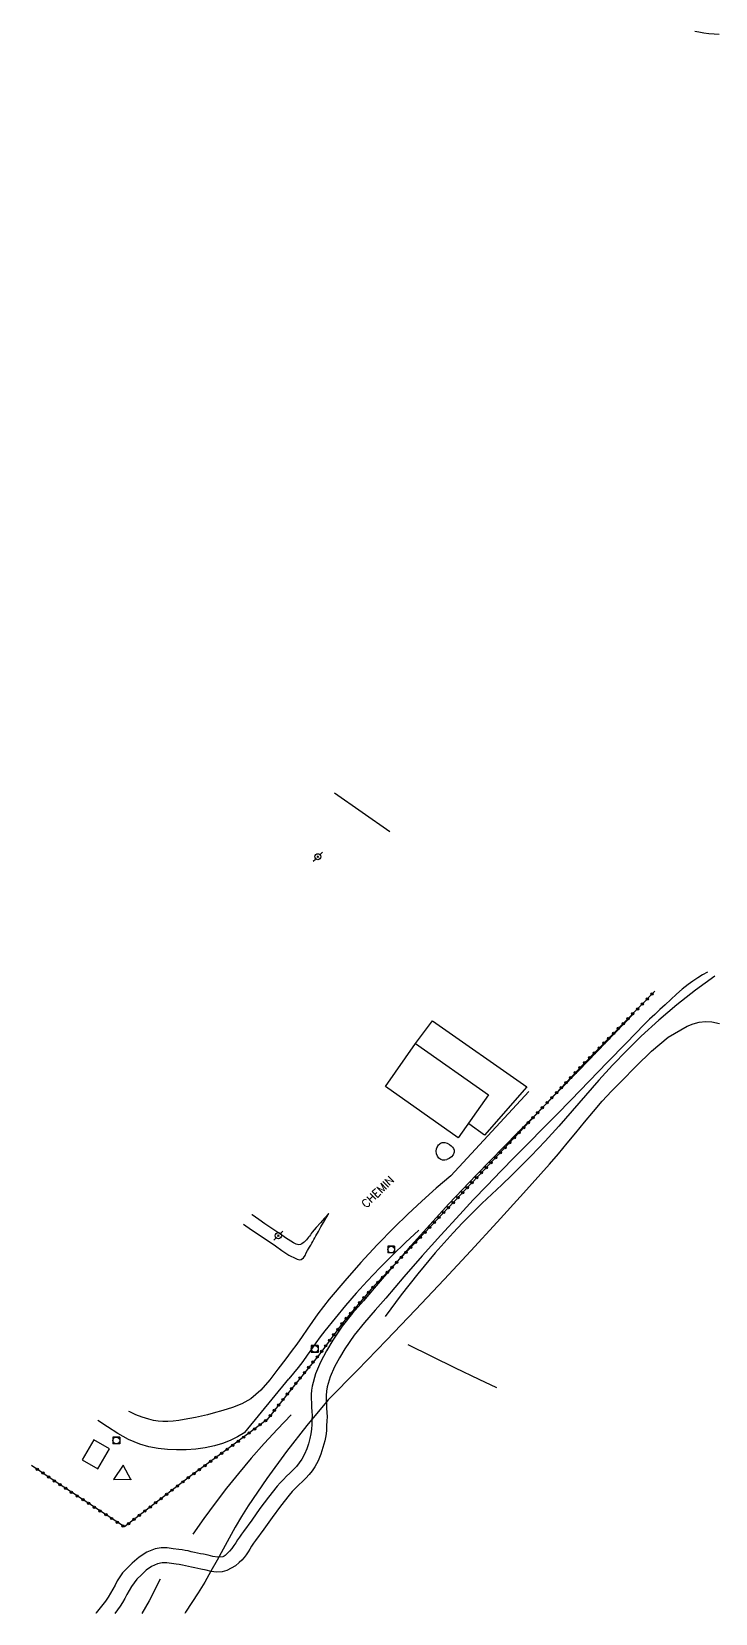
# Model space of a CAD drawing. Header units: millimetres. Extents: x 164000 to 165000, y 125000 to 126000.
# Drawn here: x 164191.5 to 164341, y 125000 to 125345.9 of the extents above; entities that cross this region are included whole.
import ezdxf

# ---------------------------------------------------------------- set-up
doc = ezdxf.new("R2010")
doc.units = ezdxf.units.MM
doc.layers.get('0').update_dxf_attribs({"linetype": 'CONTINUOUS'})
for name, color, linetype in [('W0017', 7, 'CONTINUOUS'), ('W0071', 7, 'CONTINUOUS'), ('W0104', 1, 'CONTINUOUS'), ('W0211', 2, 'CONTINUOUS'), ('W0214', 2, 'CONTINUOUS'), ('W0300', 7, 'CONTINUOUS'), ('W0323', 7, 'CONTINUOUS'), ('W0330', 7, 'CONTINUOUS'), ('W0420', 7, 'CONTINUOUS'), ('W0473', 7, 'CONTINUOUS'), ('W0600', 7, 'CONTINUOUS'), ('W0989', 7, 'CONTINUOUS')]:
    doc.layers.add(name, color=color, linetype=linetype)
doc.styles.get("Standard").update_dxf_attribs({"font": 'romans.shx', "width": 0.85})

# ---------------------------------------------------------------- blocks, each defined once
blk = doc.blocks.new('T473')
for p, q in [((-0.166667, 0.166667), (0.166667, -0.166667)), ((-0.166667, -0.166667), (0.166667, 0.166667)), ((0.500001, 0.500001), (1.000002, 1.000002)), ((-1.000002, -1.000002), (-0.500001, -0.500001))]:
    blk.add_line(p, q)
blk.add_ellipse((0, 0), major_axis=(0.471405, 0.471405), ratio=1, start_param=5.4977871438, end_param=11.780972451)
blk = doc.blocks.new('T420')
for p, q in [((0.75, 0.75), (-0.75, 0.75)), ((-0.75, 0.75), (-0.75, -0.75)), ((0.75, 0.75), (0.75, -0.75)), ((0.75, -0.75), (-0.75, -0.75))]:
    blk.add_line(p, q)
blk.add_ellipse((0, 0), major_axis=(-0.53, 0.53), ratio=1, start_param=3.926991, end_param=10.210176)
blk = doc.blocks.new('t323o')
at = {"color": 0, "linetype": 'Continuous'}
for radius in [0.25, 0.15]:
    blk.add_circle((0, 0), radius, dxfattribs=at)

msp = doc.modelspace()

# ---------------------------------------------------------------- linework, layer by layer
at = {"layer": 'W0017'}
for points in [[(164257.71, 125179.43), (164269.85, 125171)], [(164300.27, 125114.16), (164283.16, 125095.68)], [(164283.16, 125095.68), (164279.96, 125092.96), (164276.82, 125090.17), (164273.75, 125087.31), (164270.75, 125084.37), (164267.06, 125080.59), (164263.45, 125076.71), (164259.95, 125072.75), (164256.55, 125068.69), (164255.3, 125067.11), (164254.1, 125065.49), (164252.93, 125063.84), (164251.78, 125062.19), (164250.64, 125060.53), (164249.48, 125058.88), (164248.28, 125057.26), (164247.05, 125055.66), (164245.31, 125053.38), (164243.56, 125051.05), (164241.63, 125048.83), (164239.39, 125046.94), (164237.46, 125045.83), (164235.38, 125045.02), (164233.27, 125044.38), (164231.18, 125043.77), (164229.91, 125043.42), (164228.63, 125043.12), (164227.34, 125042.86), (164226.05, 125042.62), (164224.86, 125042.4), (164223.67, 125042.18), (164222.47, 125042.01), (164221.25, 125041.94), (164220.2, 125041.96), (164219.16, 125042.05), (164218.12, 125042.2), (164217.1, 125042.44), (164215.67, 125042.88), (164214.29, 125043.44), (164212.94, 125044.07), (164212.74, 125044.17)], [(164276.14, 125083.8), (164273.24, 125081.12), (164270.39, 125078.37), (164267.61, 125075.56), (164264.89, 125072.69), (164262.49, 125070.03), (164260.15, 125067.31), (164257.87, 125064.54), (164255.62, 125061.76), (164254.62, 125060.46), (164253.64, 125059.14), (164252.69, 125057.8), (164251.74, 125056.46), (164250.78, 125055.12), (164249.8, 125053.8), (164248.78, 125052.51), (164247.72, 125051.26)], [(164238.1, 125039.55), (164247.72, 125051.26)], [(164238.1, 125039.55), (164236.54, 125038.64), (164234.9, 125037.84), (164233.21, 125037.18), (164231.48, 125036.64), (164229.43, 125036.18), (164227.36, 125035.89), (164225.27, 125035.75), (164223.18, 125035.73), (164221.16, 125035.83), (164219.13, 125036.05), (164217.13, 125036.43), (164215.17, 125036.99), (164212.67, 125038.04), (164210.31, 125039.35), (164208.04, 125040.79), (164205.95, 125042.15)]]:
    msp.add_lwpolyline(points, dxfattribs=at)
at = {"layer": 'W0071'}
for points in [[(164339.32, 125140.24), (164338.23, 125139.64), (164337.17, 125138.99), (164336.13, 125138.3), (164335.12, 125137.57), (164333.8, 125136.51), (164332.53, 125135.39), (164331.29, 125134.25), (164330.05, 125133.1), (164328.91, 125132.06), (164327.78, 125131.01), (164326.65, 125129.95), (164325.53, 125128.88)], [(164323.17, 125131.16), (164319.14, 125127), (164315.11, 125122.84), (164311.08, 125118.69), (164307.05, 125114.53), (164304.01, 125111.41), (164300.95, 125108.31), (164297.89, 125105.21), (164294.83, 125102.1), (164291.78, 125098.99), (164288.74, 125095.87), (164285.73, 125092.72), (164282.75, 125089.54), (164278.59, 125085), (164274.48, 125080.42), (164270.42, 125075.78), (164266.43, 125071.1), (164264.06, 125068.36), (164261.67, 125065.62), (164259.38, 125062.78), (164257.33, 125059.77), (164255.94, 125057.4), (164254.66, 125054.95), (164253.59, 125052.39), (164252.83, 125049.71), (164252.68, 125048.79), (164252.61, 125047.86), (164252.62, 125046.93), (164252.67, 125046.01), (164252.73, 125045.1), (164252.79, 125044.18), (164252.82, 125043.26), (164252.8, 125042.34), (164252.74, 125041.32), (164252.67, 125040.3), (164252.55, 125039.28), (164252.35, 125038.27), (164252.03, 125037.1), (164251.65, 125035.95), (164251.18, 125034.83), (164250.59, 125033.76), (164250.02, 125032.92), (164249.38, 125032.14), (164248.7, 125031.39), (164247.98, 125030.68), (164247.26, 125029.99), (164246.54, 125029.29), (164245.85, 125028.57), (164245.19, 125027.81), (164243.27, 125025.39), (164241.42, 125022.9), (164239.61, 125020.4), (164237.79, 125017.9), (164237.36, 125017.29), (164236.95, 125016.67), (164236.54, 125016.05), (164236.13, 125015.43), (164235.71, 125014.81), (164235.26, 125014.21), (164234.78, 125013.63), (164234.26, 125013.08), (164234.05, 125012.87), (164233.82, 125012.67), (164233.57, 125012.5), (164233.28, 125012.39), (164232.2, 125012.28), (164231.12, 125012.44), (164230.09, 125012.7), (164229.09, 125012.92), (164228.41, 125013.04), (164227.74, 125013.18), (164227.07, 125013.33), (164226.4, 125013.49), (164225.73, 125013.64), (164225.05, 125013.78), (164224.38, 125013.9), (164223.69, 125013.99), (164222.43, 125014.15), (164221.14, 125014.32), (164219.82, 125014.35), (164218.51, 125014.12), (164216.65, 125013.35), (164214.97, 125012.27), (164213.45, 125010.99), (164212.05, 125009.62), (164211.37, 125008.83), (164210.77, 125007.98), (164210.22, 125007.1), (164209.72, 125006.2), (164209.23, 125005.3), (164208.74, 125004.4), (164208.2, 125003.52), (164207.62, 125002.68), (164205.6, 125000.08), (164205.53, 125000)], [(164325.53, 125128.88), (164321.51, 125124.71), (164317.48, 125120.55), (164313.45, 125116.4), (164309.41, 125112.24), (164306.37, 125109.12), (164303.32, 125106.02), (164300.25, 125102.92), (164297.19, 125099.82), (164294.14, 125096.71), (164291.1, 125093.58), (164288.09, 125090.43), (164285.11, 125087.25), (164280.99, 125082.75), (164276.91, 125078.21), (164272.9, 125073.61), (164268.93, 125068.97), (164266.62, 125066.28), (164264.29, 125063.6), (164262.05, 125060.82), (164260.02, 125057.88), (164258.83, 125055.92), (164257.72, 125053.89), (164256.78, 125051.76), (164256.11, 125049.52), (164255.95, 125048.6), (164255.89, 125047.66), (164255.89, 125046.72), (164255.94, 125045.78), (164256.01, 125044.86), (164256.07, 125043.94), (164256.1, 125043.01), (164256.08, 125042.08), (164256.01, 125040.99), (164255.94, 125039.9), (164255.81, 125038.81), (164255.59, 125037.73), (164255.2, 125036.26), (164254.72, 125034.81), (164254.13, 125033.39), (164253.4, 125032.04), (164252.81, 125031.17), (164252.15, 125030.35), (164251.44, 125029.58), (164250.7, 125028.83), (164249.96, 125028.11), (164249.22, 125027.38), (164248.5, 125026.63), (164247.82, 125025.84), (164245.91, 125023.42), (164244.06, 125020.94), (164242.26, 125018.43), (164240.44, 125015.94), (164240.01, 125015.33), (164239.6, 125014.7), (164239.2, 125014.06), (164238.81, 125013.43), (164238.39, 125012.8), (164237.93, 125012.19), (164237.43, 125011.62), (164236.88, 125011.09), (164236.05, 125010.43), (164235.14, 125009.85), (164234.16, 125009.39), (164233.12, 125009.1), (164231.94, 125009.03), (164230.76, 125009.19), (164229.62, 125009.45), (164228.5, 125009.68), (164227.82, 125009.8), (164227.15, 125009.94), (164226.48, 125010.09), (164225.81, 125010.25), (164225.14, 125010.4), (164224.46, 125010.54), (164223.78, 125010.66), (164223.1, 125010.75), (164222.1, 125010.89), (164221.07, 125011.03), (164220.02, 125011.06), (164218.98, 125010.86), (164217.67, 125010.27), (164216.5, 125009.43), (164215.48, 125008.46), (164214.52, 125007.45), (164213.89, 125006.68), (164213.31, 125005.86), (164212.8, 125005.01), (164212.31, 125004.14), (164211.84, 125003.27), (164211.36, 125002.41), (164210.85, 125001.56), (164210.28, 125000.75), (164209.7, 125000)]]:
    msp.add_lwpolyline(points, dxfattribs=at)
at = {"layer": 'W0104'}
for points in [[(164275.48, 125124.64), (164279.15, 125129.57), (164299.77, 125115.17), (164290.51, 125104.56)], [(164290.51, 125104.56), (164287.11, 125107.04)], [(164282.27, 125099.2), (164281.83, 125099.11), (164281.38, 125099.14), (164280.95, 125099.3), (164280.58, 125099.56), (164280.24, 125100.01), (164280.05, 125100.52), (164279.99, 125101.07), (164280.07, 125101.61), (164280.13, 125101.83), (164280.23, 125102.05), (164280.34, 125102.26), (164280.49, 125102.45), (164280.66, 125102.62), (164280.85, 125102.77), (164281.07, 125102.88), (164281.3, 125102.96), (164281.87, 125102.98), (164282.4, 125102.83), (164282.86, 125102.55), (164283.26, 125102.22), (164283.51, 125101.96), (164283.73, 125101.65), (164283.87, 125101.28), (164283.88, 125100.88), (164283.68, 125100.31), (164283.33, 125099.82), (164282.84, 125099.47), (164282.27, 125099.27)]]:
    msp.add_lwpolyline(points, dxfattribs=at)
for points in [[(164291.43, 125113.38), (164284.8, 125103.98), (164268.85, 125115.24), (164275.48, 125124.64)], [(164205.08, 125037.96), (164202.54, 125033.57), (164205.93, 125031.6), (164208.48, 125035.98)]]:
    msp.add_lwpolyline(points, close=True, dxfattribs=at)
at = {"layer": 'W0211'}
for points in [[(164340.92, 125139.37), (164336.72, 125136.3), (164332.64, 125133.08), (164328.67, 125129.72), (164324.83, 125126.22), (164321.65, 125123.11), (164318.57, 125119.89), (164315.58, 125116.6), (164312.64, 125113.26), (164309.72, 125109.91), (164306.79, 125106.58), (164303.82, 125103.28), (164300.77, 125100.04), (164298.66, 125097.92), (164296.51, 125095.83), (164294.34, 125093.76), (164292.16, 125091.71), (164289.99, 125089.65), (164287.84, 125087.56), (164285.73, 125085.43), (164283.68, 125083.24), (164279.77, 125078.82), (164275.99, 125074.28), (164272.33, 125069.65), (164268.81, 125064.91)], [(164237.84, 125085.1), (164239.6, 125083.9), (164243.4, 125081.36), (164244.82, 125080.37), (164246.23, 125079.34), (164247.71, 125078.37), (164249.29, 125077.61), (164249.55, 125077.5), (164249.82, 125077.4), (164250.13, 125077.35), (164250.43, 125077.41), (164250.95, 125077.77), (164251.31, 125078.29), (164251.56, 125078.84), (164251.81, 125079.33), (164252.05, 125079.72), (164252.29, 125080.12), (164252.52, 125080.52), (164252.75, 125080.93), (164252.97, 125081.33), (164253.19, 125081.74), (164253.41, 125082.14), (164253.64, 125082.55), (164254.2, 125083.53), (164254.75, 125084.53), (164255.32, 125085.51), (164255.89, 125086.49), (164256.04, 125086.73), (164256.19, 125086.97), (164256.34, 125087.21), (164256.5, 125087.44)]]:
    msp.add_lwpolyline(points, dxfattribs=at)
at = {"layer": 'W0214'}
for points in [[(164341.9, 125345.28), (164340.77, 125345.39), (164339.64, 125345.49), (164338.51, 125345.62), (164337.39, 125345.79), (164336.52, 125345.94)], [(164256.5, 125087.44), (164255.57, 125086.43), (164254.66, 125085.41), (164253.75, 125084.39), (164252.86, 125083.35), (164252.64, 125083.08), (164252.44, 125082.81), (164252.24, 125082.53), (164252.04, 125082.25), (164251.83, 125081.97), (164251.61, 125081.7), (164251.37, 125081.45), (164251.11, 125081.22), (164250.85, 125081.02), (164250.57, 125080.84), (164250.27, 125080.69), (164249.93, 125080.63), (164249.61, 125080.65), (164249.32, 125080.75), (164249.04, 125080.89), (164248.77, 125081.03), (164248.16, 125081.37), (164247.56, 125081.75), (164246.98, 125082.16), (164246.4, 125082.55), (164245.09, 125083.44), (164243.78, 125084.33), (164242.47, 125085.23), (164241.17, 125086.14), (164239.7, 125087.18), (164239.67, 125087.2)]]:
    msp.add_lwpolyline(points, dxfattribs=at)
at = {"layer": 'W0300'}
for points in [[(164248.27, 125043.4), (164245.27, 125040.3), (164242.35, 125037.14), (164239.49, 125033.91), (164236.72, 125030.61), (164234.11, 125027.38), (164231.59, 125024.08), (164229.14, 125020.72), (164226.76, 125017.31)], [(164219.57, 125007.51), (164217.21, 125002.73), (164215.58, 125000)]]:
    msp.add_lwpolyline(points, dxfattribs=at)
at = {"layer": 'W0323'}
msp.add_lwpolyline([(164327.83, 125136.08), (164327.83, 125136.08), (164311.82, 125119.78), (164289.11, 125095.56), (164265.74, 125070.88), (164259.67, 125063.77), (164254.29, 125056.48), (164248.36, 125049.16), (164242.97, 125042.37), (164235.51, 125036.78), (164226.02, 125029.88), (164216.21, 125022.34), (164211.76, 125018.92), (164196.59, 125028.84), (164191.47, 125032.37)], dxfattribs=at)
at = {"layer": 'W0330'}
for points in [[(164256.35, 125046.68), (164262.76, 125053.21), (164269.13, 125059.78), (164275.45, 125066.39), (164281.73, 125073.04), (164287.55, 125079.29), (164293.33, 125085.58), (164299.07, 125091.91), (164304.77, 125098.28), (164306.73, 125100.53), (164308.65, 125102.82), (164310.55, 125105.13), (164312.44, 125107.44), (164314.35, 125109.74), (164316.31, 125112), (164318.33, 125114.21), (164320.42, 125116.35), (164323.7, 125119.65), (164327.06, 125122.97), (164330.74, 125126.02), (164334.86, 125128.44), (164336.16, 125128.94), (164337.51, 125129.27), (164338.89, 125129.42), (164340.28, 125129.36), (164341.95, 125128.99)], [(164273.74, 125058.8), (164278.91, 125056.25), (164284.09, 125053.72), (164289.28, 125051.22), (164293.15, 125049.39)], [(164256.35, 125046.68), (164251.71, 125041.1), (164247.25, 125035.38), (164242.96, 125029.52), (164238.86, 125023.53), (164237.39, 125021.21), (164235.99, 125018.84), (164234.65, 125016.44), (164233.34, 125014.02), (164232.03, 125011.6), (164230.7, 125009.2), (164229.33, 125006.81), (164227.88, 125004.47), (164225.16, 125000.24), (164225, 125000)]]:
    msp.add_lwpolyline(points, dxfattribs=at)
at = {"layer": 'W0600'}
msp.add_lwpolyline([(164213.28, 125029.1), (164211.5, 125032.38), (164209.36, 125029.29), (164213.3, 125029.36)], dxfattribs=at)

# ---------------------------------------------------------------- block references
at = {"layer": 'W0323'}
for p, rotation in [((164325.08, 125133.28), 225.5300523885688), ((164326.13, 125134.36), 225.5300523885688), ((164327.18, 125135.43), 225.5300523885688), ((164321.93, 125130.07), 225.5300523885688), ((164322.98, 125131.14), 225.5300523885688), ((164324.03, 125132.21), 225.5300523885688), ((164317.73, 125125.79), 225.5300523885688), ((164318.78, 125126.86), 225.5300523885688), ((164319.83, 125127.93), 225.5300523885688), ((164320.88, 125129), 225.5300523885688), ((164314.57, 125122.58), 225.5300523885688), ((164315.62, 125123.65), 225.5300523885688), ((164316.68, 125124.72), 225.5300523885688), ((164311.43, 125119.36), 226.8295122821474), ((164312.47, 125120.44), 225.5300523885688), ((164313.52, 125121.51), 225.5300523885688), ((164308.35, 125116.08), 226.8295122821474), ((164309.38, 125117.17), 226.8295122821474), ((164310.4, 125118.27), 226.8295122821474), ((164305.27, 125112.8), 226.8295122821474), ((164306.3, 125113.89), 226.8295122821474), ((164307.33, 125114.98), 226.8295122821474), ((164302.19, 125109.51), 226.8295122821474), ((164303.22, 125110.61), 226.8295122821474), ((164304.25, 125111.7), 226.8295122821474), ((164298.09, 125105.14), 226.8295122821474), ((164299.12, 125106.23), 226.8295122821474), ((164300.14, 125107.33), 226.8295122821474), ((164301.17, 125108.42), 226.8295122821474), ((164295.01, 125101.86), 226.8295122821474), ((164296.04, 125102.95), 226.8295122821474), ((164297.06, 125104.04), 226.8295122821474), ((164291.93, 125098.57), 226.8295122821474), ((164292.96, 125099.67), 226.8295122821474), ((164293.98, 125100.76), 226.8295122821474), ((164288.85, 125095.29), 226.5665797844349), ((164289.88, 125096.39), 226.8295122821474), ((164290.91, 125097.48), 226.8295122821474), ((164285.76, 125092.03), 226.5665797844349), ((164286.79, 125093.12), 226.5665797844349), ((164287.82, 125094.2), 226.5665797844349), ((164282.66, 125088.76), 226.5665797844349), ((164283.7, 125089.85), 226.5665797844349), ((164284.73, 125090.94), 226.5665797844349), ((164278.54, 125084.4), 226.5665797844349), ((164279.57, 125085.49), 226.5665797844349), ((164280.6, 125086.58), 226.5665797844349), ((164281.63, 125087.67), 226.5665797844349), ((164275.45, 125081.13), 226.5665797844349), ((164276.48, 125082.22), 226.5665797844349), ((164277.51, 125083.31), 226.5665797844349), ((164272.35, 125077.87), 226.5665797844349), ((164273.38, 125078.95), 226.5665797844349), ((164274.41, 125080.04), 226.5665797844349), ((164269.26, 125074.6), 226.5665797844349), ((164270.29, 125075.69), 226.5665797844349), ((164271.32, 125076.78), 226.5665797844349), ((164266.16, 125071.33), 226.5665797844349), ((164267.2, 125072.42), 226.5665797844349), ((164268.23, 125073.51), 226.5665797844349), ((164263.22, 125067.93), 229.5316034164748), ((164264.19, 125069.07), 229.5316034164748), ((164265.17, 125070.21), 229.5316034164748), ((164260.3, 125064.5), 229.5316034164748), ((164261.27, 125065.65), 229.5316034164748), ((164262.25, 125066.79), 229.5316034164748), ((164257.57, 125060.93), 233.5550886417407), ((164258.46, 125062.13), 233.5550886417407), ((164259.36, 125063.34), 233.5550886417407), ((164254.9, 125057.31), 233.5550886417407), ((164255.79, 125058.51), 233.5550886417407), ((164256.68, 125059.72), 233.5550886417407), ((164252.1, 125053.78), 230.9639762751921), ((164253.05, 125054.95), 230.9639762751921), ((164253.99, 125056.11), 230.9639762751921), ((164249.27, 125050.29), 230.9639762751921), ((164250.21, 125051.45), 230.9639762751921), ((164251.16, 125052.62), 230.9639762751921), ((164246.46, 125046.77), 231.5733769553961), ((164247.39, 125047.95), 231.5733769553961), ((164248.32, 125049.12), 231.5733769553961), ((164243.66, 125043.25), 231.5733769553961), ((164244.59, 125044.42), 231.5733769553961), ((164245.53, 125045.6), 231.5733769553961), ((164239.06, 125039.44), 216.8563795632195), ((164240.26, 125040.34), 216.8563795632195), ((164241.46, 125041.24), 216.8563795632195), ((164242.66, 125042.14), 216.8563795632195), ((164234.25, 125035.86), 216.0176734401059), ((164235.46, 125036.74), 216.0176734401059), ((164236.66, 125037.64), 216.8563795632195), ((164237.86, 125038.54), 216.8563795632195), ((164230.61, 125033.22), 216.0176734401059), ((164231.82, 125034.1), 216.0176734401059), ((164233.03, 125034.98), 216.0176734401059), ((164192.71, 125031.52), 145.4387782952337), ((164193.94, 125030.67), 145.4387782952337), ((164195.18, 125029.82), 145.4387782952337), ((164196.41, 125028.97), 145.4387782952337), ((164225.76, 125029.68), 217.5273765187493), ((164226.97, 125030.57), 216.0176734401059), ((164228.18, 125031.45), 216.0176734401059), ((164229.39, 125032.33), 216.0176734401059), ((164197.67, 125028.14), 146.8104994874469), ((164198.92, 125027.32), 146.8104994874469), ((164200.18, 125026.5), 146.8104994874469), ((164201.43, 125025.68), 146.8104994874469), ((164221, 125026.03), 217.5273765187493), ((164222.19, 125026.94), 217.5273765187493), ((164223.38, 125027.85), 217.5273765187493), ((164224.57, 125028.77), 217.5273765187493), ((164202.69, 125024.86), 146.8104994874469), ((164203.94, 125024.04), 146.8104994874469), ((164205.2, 125023.22), 146.8104994874469), ((164206.45, 125022.39), 146.8104994874469), ((164216.24, 125022.37), 217.5273765187493), ((164217.43, 125023.28), 217.5273765187493), ((164218.62, 125024.2), 217.5273765187493), ((164219.81, 125025.11), 217.5273765187493), ((164207.71, 125021.57), 146.8104994874469), ((164208.96, 125020.75), 146.8104994874469), ((164210.22, 125019.93), 146.8104994874469), ((164211.47, 125019.11), 146.8104994874469), ((164212.68, 125019.63), 217.5991032815928), ((164213.87, 125020.54), 217.5991032815928), ((164215.05, 125021.46), 217.5991032815928)]:
    msp.add_blockref('t323o', p, dxfattribs=dict(at, rotation=rotation))
at = {"layer": 'W0420'}
for p in [(164270.12, 125079.57), (164253.39, 125057.84), (164209.99, 125037.82)]:
    msp.add_blockref('T420', p, dxfattribs=at)
at = {"layer": 'W0473'}
for p in [(164254.08, 125165.48), (164245.44, 125082.6)]:
    msp.add_blockref('T473', p, dxfattribs=at)

# ---------------------------------------------------------------- texts
at = {"layer": 'W0989'}
msp.add_text('CHEMIN', height=1.75, rotation=44.0269, dxfattribs=at).set_placement((164264.65, 125088.53))

doc.saveas('drawing.dxf')
